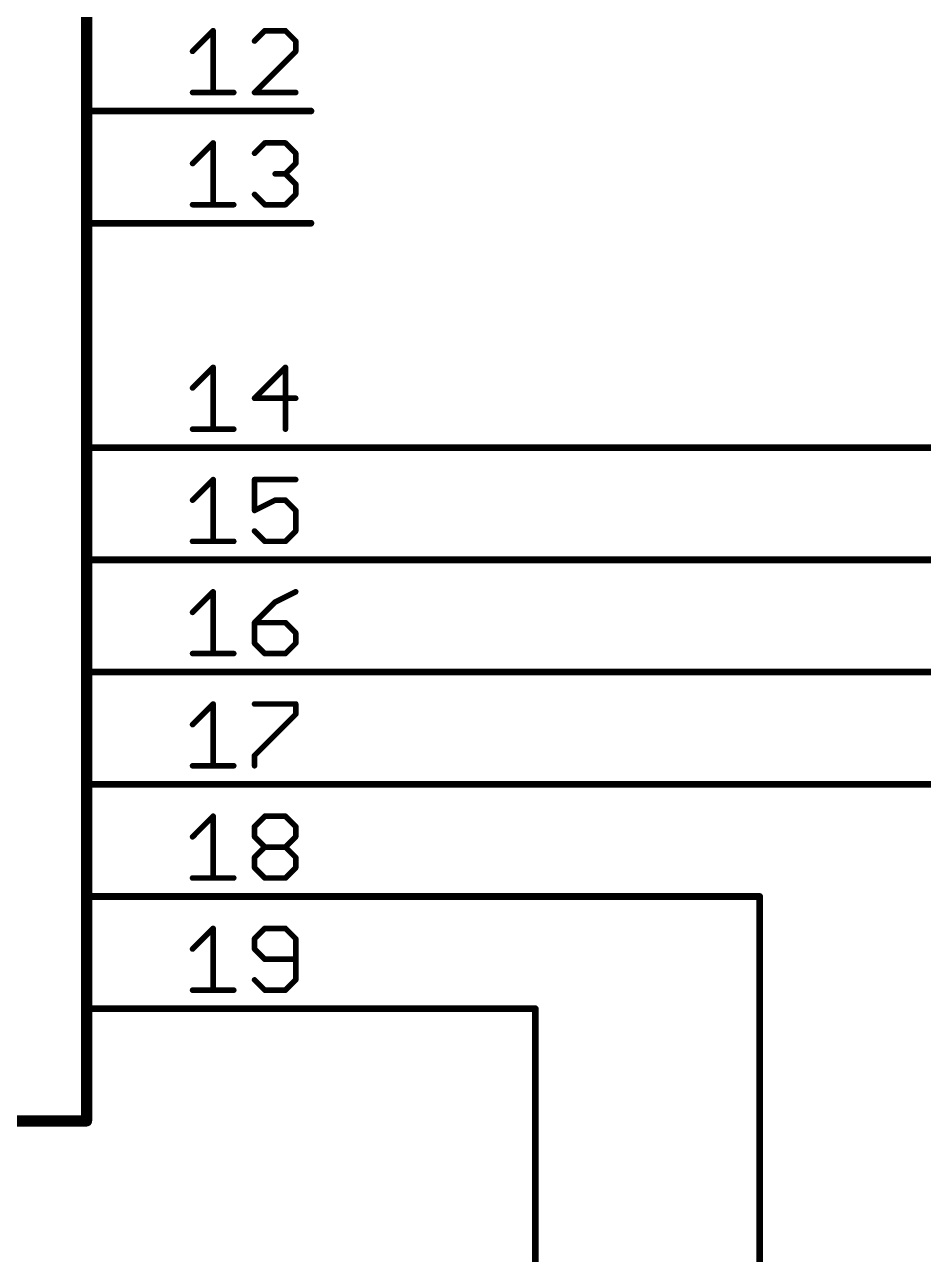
# Model space of a CAD drawing. Extents: x -13 to 211, y -15 to 133.
# Drawn here: x 97.66 to 118.01, y 24.92 to 52.76 of the extents above; entities that cross this region are included whole.
import ezdxf

# ---------------------------------------------------------------- set-up
doc = ezdxf.new("R2010")
doc.units = 0
for name, color, linetype in [('91', 94, 'CONTINUOUS'), ('94', 14, 'CONTINUOUS'), ('95', 251, 'CONTINUOUS')]:
    doc.layers.add(name, color=color, linetype=linetype)

msp = doc.modelspace()

# ---------------------------------------------------------------- linework, layer by layer
at = {"layer": '91', "const_width": 0.1524}
for points in [[(104.14, 43.18), (119.38, 43.18)], [(104.14, 40.64), (119.38, 40.64)], [(104.14, 38.1), (119.38, 38.1)], [(104.14, 35.56), (119.38, 35.56)], [(104.14, 33.02), (114.3, 33.02)], [(114.3, 33.02), (114.3, 15.24)], [(104.14, 30.48), (109.22, 30.48)], [(109.22, 30.48), (109.22, 12.7)]]:
    msp.add_lwpolyline(points, dxfattribs=at)
at = {"layer": '91', "const_width": 0.0762}
for points in [[(104.14, 43.2181, 1), (104.14, 43.1419)], [(104.14, 40.6781, 1), (104.14, 40.6019)], [(104.14, 38.1381, 1), (104.14, 38.0619)], [(104.14, 35.5981, 1), (104.14, 35.5219)], [(104.14, 33.0581, 1), (104.14, 32.9819)], [(114.3381, 33.02, 1), (114.2619, 33.02)], [(114.3, 32.9819, 1), (114.3, 33.0581)], [(104.14, 30.5181, 1), (104.14, 30.4419)], [(109.2581, 30.48, 1), (109.1819, 30.48)], [(109.22, 30.4419, 1), (109.22, 30.5181)]]:
    msp.add_lwpolyline(points, format="xyb", dxfattribs=at)
at = {"layer": '94'}
for points, const_width in [([(99.06, 91.44), (99.06, 27.94)], 0.254), ([(104.14, 50.8), (99.06, 50.8)], 0.1524), ([(104.14, 48.26), (99.06, 48.26)], 0.1524), ([(104.14, 43.18), (99.06, 43.18)], 0.1524), ([(104.14, 40.64), (99.06, 40.64)], 0.1524), ([(104.14, 38.1), (99.06, 38.1)], 0.1524), ([(104.14, 35.56), (99.06, 35.56)], 0.1524), ([(104.14, 33.02), (99.06, 33.02)], 0.1524), ([(104.14, 30.48), (99.06, 30.48)], 0.1524), ([(99.06, 27.94), (60.96, 27.94)], 0.254)]:
    msp.add_lwpolyline(points, dxfattribs=dict(at, const_width=const_width))
for points, const_width in [([(99.06, 50.8381, 1), (99.06, 50.7619)], 0.0762), ([(104.14, 50.7619, 1), (104.14, 50.8381)], 0.0762), ([(99.06, 48.2981, 1), (99.06, 48.2219)], 0.0762), ([(104.14, 48.2219, 1), (104.14, 48.2981)], 0.0762), ([(99.06, 43.2181, 1), (99.06, 43.1419)], 0.0762), ([(104.14, 43.1419, 1), (104.14, 43.2181)], 0.0762), ([(99.06, 40.6781, 1), (99.06, 40.6019)], 0.0762), ([(104.14, 40.6019, 1), (104.14, 40.6781)], 0.0762), ([(99.06, 38.1381, 1), (99.06, 38.0619)], 0.0762), ([(104.14, 38.0619, 1), (104.14, 38.1381)], 0.0762), ([(99.06, 35.5981, 1), (99.06, 35.5219)], 0.0762), ([(104.14, 35.5219, 1), (104.14, 35.5981)], 0.0762), ([(99.06, 33.0581, 1), (99.06, 32.9819)], 0.0762), ([(104.14, 32.9819, 1), (104.14, 33.0581)], 0.0762), ([(99.06, 30.5181, 1), (99.06, 30.4419)], 0.0762), ([(104.14, 30.4419, 1), (104.14, 30.5181)], 0.0762), ([(98.9965, 27.94, 1), (99.1235, 27.94)], 0.127), ([(99.06, 27.8765, 1), (99.06, 28.0035)], 0.127)]:
    msp.add_lwpolyline(points, format="xyb", dxfattribs=dict(at, const_width=const_width))
at = {"layer": '95', "const_width": 0.127}
for points in [[(101.4603, 52.1512), (101.9264, 52.6173)], [(101.9264, 52.6173), (101.9264, 51.2191)], [(103.0966, 52.6173), (102.8636, 52.3843)], [(103.5627, 52.6173), (103.0966, 52.6173)], [(103.7957, 52.3843), (103.5627, 52.6173)], [(103.7957, 52.1512), (103.7957, 52.3843)], [(102.8636, 51.2191), (103.7957, 52.1512)], [(101.4603, 51.2191), (102.3924, 51.2191)], [(103.7957, 51.2191), (102.8636, 51.2191)], [(101.4603, 49.6112), (101.9264, 50.0773)], [(101.9264, 50.0773), (101.9264, 48.6791)], [(102.8636, 49.8443), (103.0966, 50.0773)], [(103.0966, 50.0773), (103.5627, 50.0773)], [(103.5627, 50.0773), (103.7957, 49.8443)], [(103.7957, 49.8443), (103.7957, 49.6112)], [(103.7957, 49.6112), (103.5627, 49.3782)], [(103.5627, 49.3782), (103.3296, 49.3782)], [(103.5627, 49.3782), (103.7957, 49.1452)], [(103.7957, 49.1452), (103.7957, 48.9121)], [(101.4603, 48.6791), (102.3924, 48.6791)], [(103.0966, 48.6791), (102.8636, 48.9121)], [(103.5627, 48.6791), (103.0966, 48.6791)], [(103.7957, 48.9121), (103.5627, 48.6791)], [(101.4603, 44.5312), (101.9264, 44.9973)], [(101.9264, 44.9973), (101.9264, 43.5991)], [(103.5627, 44.9973), (102.8636, 44.2982)], [(103.5627, 43.5991), (103.5627, 44.9973)], [(102.8636, 44.2982), (103.7957, 44.2982)], [(101.4603, 43.5991), (102.3924, 43.5991)], [(101.4603, 41.9912), (101.9264, 42.4573)], [(101.9264, 42.4573), (101.9264, 41.0591)], [(103.7957, 42.4573), (102.8636, 42.4573)], [(102.8636, 42.4573), (102.8636, 41.7582)], [(102.8636, 41.7582), (103.3296, 41.9912)], [(103.3296, 41.9912), (103.5627, 41.9912)], [(103.5627, 41.9912), (103.7957, 41.7582)], [(103.7957, 41.7582), (103.7957, 41.2921)], [(103.0966, 41.0591), (102.8636, 41.2921)], [(103.7957, 41.2921), (103.5627, 41.0591)], [(101.4603, 41.0591), (102.3924, 41.0591)], [(103.5627, 41.0591), (103.0966, 41.0591)], [(101.4603, 39.4512), (101.9264, 39.9173)], [(101.9264, 39.9173), (101.9264, 38.5191)], [(103.7957, 39.9173), (103.3296, 39.6843)], [(103.3296, 39.6843), (102.8636, 39.2182)], [(102.8636, 39.2182), (102.8636, 38.7521)], [(103.5627, 39.2182), (102.8636, 39.2182)], [(103.7957, 38.9852), (103.5627, 39.2182)], [(103.7957, 38.7521), (103.7957, 38.9852)], [(102.8636, 38.7521), (103.0966, 38.5191)], [(103.5627, 38.5191), (103.7957, 38.7521)], [(101.4603, 38.5191), (102.3924, 38.5191)], [(103.0966, 38.5191), (103.5627, 38.5191)], [(101.4603, 36.9112), (101.9264, 37.3773)], [(101.9264, 37.3773), (101.9264, 35.9791)], [(102.8636, 37.3773), (103.7957, 37.3773)], [(103.7957, 37.3773), (103.7957, 37.1443)], [(103.7957, 37.1443), (102.8636, 36.2121)], [(102.8636, 36.2121), (102.8636, 35.9791)], [(101.4603, 35.9791), (102.3924, 35.9791)], [(101.4603, 34.3712), (101.9264, 34.8373)], [(101.9264, 34.8373), (101.9264, 33.4391)], [(102.8636, 34.6043), (103.0966, 34.8373)], [(103.0966, 34.8373), (103.5627, 34.8373)], [(103.5627, 34.8373), (103.7957, 34.6043)], [(102.8636, 34.3712), (102.8636, 34.6043)], [(103.7957, 34.6043), (103.7957, 34.3712)], [(103.0966, 34.1382), (102.8636, 34.3712)], [(103.7957, 34.3712), (103.5627, 34.1382)], [(102.8636, 33.9052), (103.0966, 34.1382)], [(102.8636, 33.6721), (102.8636, 33.9052)], [(103.0966, 34.1382), (103.5627, 34.1382)], [(103.5627, 34.1382), (103.7957, 33.9052)], [(103.7957, 33.9052), (103.7957, 33.6721)], [(103.0966, 33.4391), (102.8636, 33.6721)], [(103.7957, 33.6721), (103.5627, 33.4391)], [(101.4603, 33.4391), (102.3924, 33.4391)], [(103.5627, 33.4391), (103.0966, 33.4391)], [(101.4603, 31.8312), (101.9264, 32.2973)], [(101.9264, 32.2973), (101.9264, 30.8991)], [(103.0966, 32.2973), (102.8636, 32.0643)], [(103.5627, 32.2973), (103.0966, 32.2973)], [(103.7957, 32.0643), (103.5627, 32.2973)], [(102.8636, 32.0643), (102.8636, 31.8312)], [(103.7957, 31.1321), (103.7957, 32.0643)], [(102.8636, 31.8312), (103.0966, 31.5982)], [(103.0966, 31.5982), (103.7957, 31.5982)], [(102.8636, 31.1321), (103.0966, 30.8991)], [(103.5627, 30.8991), (103.7957, 31.1321)], [(101.4603, 30.8991), (102.3924, 30.8991)], [(103.0966, 30.8991), (103.5627, 30.8991)]]:
    msp.add_lwpolyline(points, dxfattribs=at)
at = {"layer": '95', "const_width": 0.0635}
for points in [[(101.9581, 52.6173, 1), (101.8946, 52.6173)], [(101.9488, 52.5948, 1), (101.9039, 52.6397)], [(103.0966, 52.649, 1), (103.0966, 52.5855)], [(103.1191, 52.5948, 1), (103.0742, 52.6397)], [(103.5851, 52.6397, 1), (103.5402, 52.5948)], [(103.5627, 52.5855, 1), (103.5627, 52.649)], [(102.8411, 52.4067, 1), (102.886, 52.3618)], [(103.8275, 52.3843, 1), (103.764, 52.3843)], [(103.7733, 52.3618, 1), (103.8182, 52.4067)], [(101.4378, 52.1737, 1), (101.4828, 52.1288)], [(103.764, 52.1512, 1), (103.8275, 52.1512)], [(103.8182, 52.1288, 1), (103.7733, 52.1737)], [(101.4603, 51.2509, 1), (101.4603, 51.1874)], [(101.8946, 51.2191, 1), (101.9581, 51.2191)], [(102.3924, 51.1874, 1), (102.3924, 51.2509)], [(102.8411, 51.2416, 1), (102.886, 51.1966)], [(102.8636, 51.2509, 1), (102.8636, 51.1874)], [(103.7957, 51.1874, 1), (103.7957, 51.2509)], [(101.9581, 50.0773, 1), (101.8946, 50.0773)], [(101.9488, 50.0548, 1), (101.9039, 50.0997)], [(103.0966, 50.109, 1), (103.0966, 50.0455)], [(103.1191, 50.0548, 1), (103.0742, 50.0997)], [(103.5851, 50.0997, 1), (103.5402, 50.0548)], [(103.5627, 50.0455, 1), (103.5627, 50.109)], [(102.8411, 49.8667, 1), (102.886, 49.8218)], [(103.8275, 49.8443, 1), (103.764, 49.8443)], [(103.7733, 49.8218, 1), (103.8182, 49.8667)], [(101.4378, 49.6337, 1), (101.4828, 49.5888)], [(103.764, 49.6112, 1), (103.8275, 49.6112)], [(103.8182, 49.5888, 1), (103.7733, 49.6337)], [(103.3296, 49.4099, 1), (103.3296, 49.3464)], [(103.5851, 49.4006, 1), (103.5402, 49.3557)], [(103.5402, 49.4006, 1), (103.5851, 49.3557)], [(103.5627, 49.3464, 1), (103.5627, 49.4099)], [(103.8275, 49.1452, 1), (103.764, 49.1452)], [(103.7733, 49.1227, 1), (103.8182, 49.1676)], [(101.4603, 48.7109, 1), (101.4603, 48.6474)], [(102.3924, 48.6474, 1), (102.3924, 48.7109)], [(102.886, 48.9346, 1), (102.8411, 48.8897)], [(103.0966, 48.7109, 1), (103.0966, 48.6474)], [(103.0742, 48.6566, 1), (103.1191, 48.7016)], [(103.5402, 48.7016, 1), (103.5851, 48.6566)], [(103.5627, 48.6474, 1), (103.5627, 48.7109)], [(103.764, 48.9121, 1), (103.8275, 48.9121)], [(103.8182, 48.8897, 1), (103.7733, 48.9346)], [(101.8946, 48.6791, 1), (101.9581, 48.6791)], [(101.9581, 44.9973, 1), (101.8946, 44.9973)], [(101.9488, 44.9748, 1), (101.9039, 45.0197)], [(103.5944, 44.9973, 1), (103.5309, 44.9973)], [(103.5851, 44.9748, 1), (103.5402, 45.0197)], [(101.4378, 44.5537, 1), (101.4828, 44.5088)], [(102.8636, 44.3299, 1), (102.8636, 44.2664)], [(102.8411, 44.3206, 1), (102.886, 44.2757)], [(103.7957, 44.2664, 1), (103.7957, 44.3299)], [(101.4603, 43.6309, 1), (101.4603, 43.5673)], [(101.8946, 43.5991, 1), (101.9581, 43.5991)], [(102.3924, 43.5673, 1), (102.3924, 43.6309)], [(103.5309, 43.5991, 1), (103.5944, 43.5991)], [(101.9581, 42.4573, 1), (101.8946, 42.4573)], [(101.9488, 42.4348, 1), (101.9039, 42.4797)], [(102.8953, 42.4573, 1), (102.8318, 42.4573)], [(102.8636, 42.489, 1), (102.8636, 42.4255)], [(103.7957, 42.4255, 1), (103.7957, 42.489)], [(101.4378, 42.0137, 1), (101.4828, 41.9688)], [(103.3296, 42.023, 1), (103.3296, 41.9595)], [(103.3438, 41.9628, 1), (103.3154, 42.0196)], [(103.5851, 42.0137, 1), (103.5402, 41.9688)], [(103.5627, 41.9595, 1), (103.5627, 42.023)], [(102.8318, 41.7582, 1), (102.8953, 41.7582)], [(102.8494, 41.7866, 1), (102.8778, 41.7298)], [(103.8275, 41.7582, 1), (103.764, 41.7582)], [(103.7733, 41.7357, 1), (103.8182, 41.7806)], [(102.886, 41.3146, 1), (102.8411, 41.2697)], [(103.764, 41.2921, 1), (103.8275, 41.2921)], [(103.8182, 41.2697, 1), (103.7733, 41.3146)], [(101.4603, 41.0909, 1), (101.4603, 41.0273)], [(101.8946, 41.0591, 1), (101.9581, 41.0591)], [(102.3924, 41.0273, 1), (102.3924, 41.0909)], [(103.0966, 41.0909, 1), (103.0966, 41.0273)], [(103.0742, 41.0366, 1), (103.1191, 41.0816)], [(103.5402, 41.0816, 1), (103.5851, 41.0366)], [(103.5627, 41.0273, 1), (103.5627, 41.0909)], [(101.9581, 39.9173, 1), (101.8946, 39.9173)], [(101.9488, 39.8948, 1), (101.9039, 39.9397)], [(103.8099, 39.8889, 1), (103.7815, 39.9457)], [(103.3154, 39.7127, 1), (103.3438, 39.6559)], [(103.3521, 39.6618, 1), (103.3072, 39.7067)], [(101.4378, 39.4737, 1), (101.4828, 39.4288)], [(102.8953, 39.2182, 1), (102.8318, 39.2182)], [(102.8636, 39.2499, 1), (102.8636, 39.1864)], [(102.8411, 39.2406, 1), (102.886, 39.1957)], [(103.5851, 39.2406, 1), (103.5402, 39.1957)], [(103.5627, 39.1864, 1), (103.5627, 39.2499)], [(103.8275, 38.9852, 1), (103.764, 38.9852)], [(103.7733, 38.9627, 1), (103.8182, 39.0076)], [(102.8318, 38.7521, 1), (102.8953, 38.7521)], [(102.886, 38.7746, 1), (102.8411, 38.7297)], [(103.764, 38.7521, 1), (103.8275, 38.7521)], [(103.8182, 38.7297, 1), (103.7733, 38.7746)], [(101.4603, 38.5509, 1), (101.4603, 38.4873)], [(101.8946, 38.5191, 1), (101.9581, 38.5191)], [(102.3924, 38.4873, 1), (102.3924, 38.5509)], [(103.0966, 38.5509, 1), (103.0966, 38.4873)], [(103.0742, 38.4966, 1), (103.1191, 38.5416)], [(103.5402, 38.5416, 1), (103.5851, 38.4966)], [(103.5627, 38.4873, 1), (103.5627, 38.5509)], [(101.9581, 37.3773, 1), (101.8946, 37.3773)], [(101.9488, 37.3548, 1), (101.9039, 37.3997)], [(102.8636, 37.409, 1), (102.8636, 37.3455)], [(103.8275, 37.3773, 1), (103.764, 37.3773)], [(103.7957, 37.3455, 1), (103.7957, 37.409)], [(103.764, 37.1443, 1), (103.8275, 37.1443)], [(103.8182, 37.1218, 1), (103.7733, 37.1667)], [(101.4378, 36.9337, 1), (101.4828, 36.8888)], [(102.8953, 36.2121, 1), (102.8318, 36.2121)], [(102.8411, 36.2346, 1), (102.886, 36.1897)], [(101.4603, 36.0109, 1), (101.4603, 35.9474)], [(101.8946, 35.9791, 1), (101.9581, 35.9791)], [(102.3924, 35.9474, 1), (102.3924, 36.0109)], [(102.8318, 35.9791, 1), (102.8953, 35.9791)], [(101.9581, 34.8373, 1), (101.8946, 34.8373)], [(101.9488, 34.8148, 1), (101.9039, 34.8597)], [(103.0966, 34.869, 1), (103.0966, 34.8055)], [(103.1191, 34.8148, 1), (103.0742, 34.8597)], [(103.5851, 34.8597, 1), (103.5402, 34.8148)], [(103.5627, 34.8055, 1), (103.5627, 34.869)], [(102.8953, 34.6043, 1), (102.8318, 34.6043)], [(102.8411, 34.6267, 1), (102.886, 34.5818)], [(103.8275, 34.6043, 1), (103.764, 34.6043)], [(103.7733, 34.5818, 1), (103.8182, 34.6267)], [(101.4378, 34.3937, 1), (101.4828, 34.3488)], [(102.8318, 34.3712, 1), (102.8953, 34.3712)], [(102.886, 34.3937, 1), (102.8411, 34.3488)], [(103.764, 34.3712, 1), (103.8275, 34.3712)], [(103.8182, 34.3488, 1), (103.7733, 34.3937)], [(102.8953, 33.9052, 1), (102.8318, 33.9052)], [(103.0966, 34.1699, 1), (103.0966, 34.1064)], [(103.1191, 34.1157, 1), (103.0742, 34.1606)], [(103.0742, 34.1157, 1), (103.1191, 34.1606)], [(103.5851, 34.1606, 1), (103.5402, 34.1157)], [(103.5402, 34.1606, 1), (103.5851, 34.1157)], [(103.5627, 34.1064, 1), (103.5627, 34.1699)], [(103.8275, 33.9052, 1), (103.764, 33.9052)], [(102.8318, 33.6721, 1), (102.8953, 33.6721)], [(102.8411, 33.9276, 1), (102.886, 33.8827)], [(102.886, 33.6946, 1), (102.8411, 33.6497)], [(103.764, 33.6721, 1), (103.8275, 33.6721)], [(103.7733, 33.8827, 1), (103.8182, 33.9276)], [(103.8182, 33.6497, 1), (103.7733, 33.6946)], [(101.4603, 33.4709, 1), (101.4603, 33.4074)], [(101.8946, 33.4391, 1), (101.9581, 33.4391)], [(102.3924, 33.4074, 1), (102.3924, 33.4709)], [(103.0966, 33.4709, 1), (103.0966, 33.4074)], [(103.0742, 33.4166, 1), (103.1191, 33.4616)], [(103.5402, 33.4616, 1), (103.5851, 33.4166)], [(103.5627, 33.4074, 1), (103.5627, 33.4709)], [(101.9581, 32.2973, 1), (101.8946, 32.2973)], [(101.9488, 32.2748, 1), (101.9039, 32.3197)], [(103.0966, 32.329, 1), (103.0966, 32.2655)], [(103.1191, 32.2748, 1), (103.0742, 32.3197)], [(103.5851, 32.3197, 1), (103.5402, 32.2748)], [(103.5627, 32.2655, 1), (103.5627, 32.329)], [(102.8953, 32.0643, 1), (102.8318, 32.0643)], [(102.8411, 32.0867, 1), (102.886, 32.0418)], [(103.8275, 32.0643, 1), (103.764, 32.0643)], [(103.7733, 32.0418, 1), (103.8182, 32.0867)], [(101.4378, 31.8537, 1), (101.4828, 31.8088)], [(102.8318, 31.8312, 1), (102.8953, 31.8312)], [(102.886, 31.8537, 1), (102.8411, 31.8088)], [(103.0966, 31.6299, 1), (103.0966, 31.5664)], [(103.0742, 31.5757, 1), (103.1191, 31.6206)], [(103.7957, 31.5664, 1), (103.7957, 31.6299)], [(102.886, 31.1546, 1), (102.8411, 31.1097)], [(103.8182, 31.1097, 1), (103.7733, 31.1546)], [(101.4603, 30.9308, 1), (101.4603, 30.8674)], [(101.8946, 30.8991, 1), (101.9581, 30.8991)], [(102.3924, 30.8674, 1), (102.3924, 30.9308)], [(103.0966, 30.9308, 1), (103.0966, 30.8674)], [(103.0742, 30.8766, 1), (103.1191, 30.9216)], [(103.5402, 30.9216, 1), (103.5851, 30.8766)], [(103.5627, 30.8674, 1), (103.5627, 30.9308)], [(103.764, 31.1321, 1), (103.8275, 31.1321)]]:
    msp.add_lwpolyline(points, format="xyb", dxfattribs=at)

doc.saveas('drawing.dxf')
